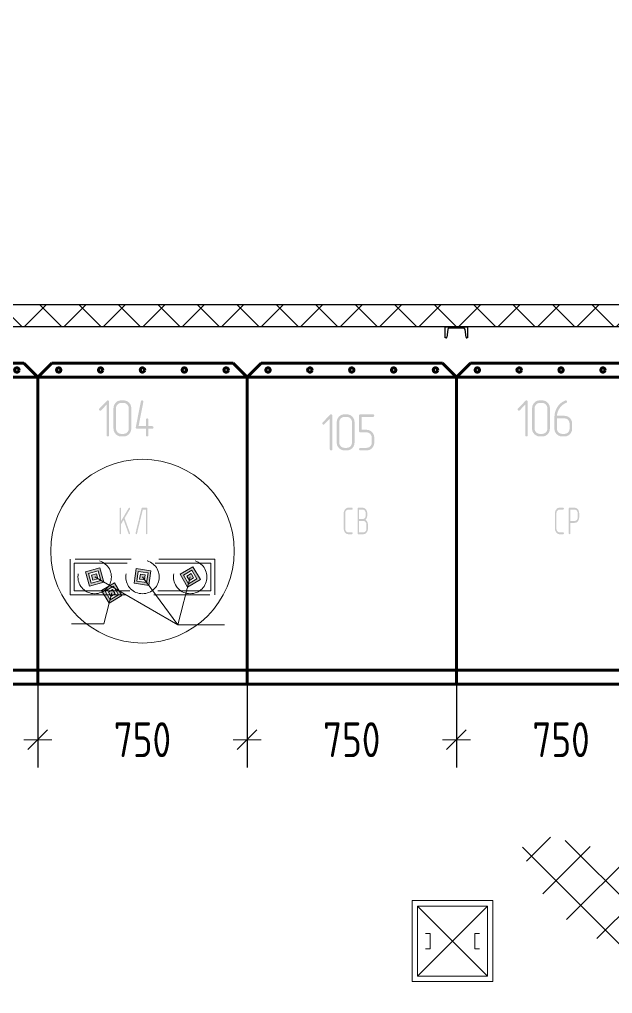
# Model space of a CAD drawing. Header units: millimetres. Extents: x 0 to 1680, y 0 to 594.
# Drawn here: x 216.1 to 258.6, y 479.8 to 549.6 of the extents above; entities that cross this region are included whole.
import ezdxf

# ---------------------------------------------------------------- set-up
doc = ezdxf.new("R2010")
doc.units = ezdxf.units.MM
for name, pattern in [('K5LT32792', [0]), ('K5LT32806', [0]), ('K5LT_BASIC', [0]), ('K5LT_DASHED', [6, 4, -2]), ('K5LT_THIN', [0])]:
    doc.linetypes.add(name, pattern=pattern)
doc.layers.add('Системный слой', color=7, linetype='Continuous')
doc.styles.add('KDIMTEXTSTYLE', font='GOST_AU.SHX', dxfattribs={"width": 0.96, "oblique": 15, "height": 5})
doc.styles.add('KTEXTSTYLE', font='GOST_AU.SHX', dxfattribs={"width": 0.96, "height": 5})
doc.dimstyles.new('KDIMSTYLE (0.02)', dxfattribs={"dimtxt": 5, "dimasz": 1, "dimexe": 2, "dimexo": 0, "dimgap": 1, "dimtad": 1, "dimlfac": 50, "dimtxsty": 'KDIMTEXTSTYLE', "dimsah": 1, "dimcen": 0, "dimdle": 1, "dimadec": 0, "dimazin": 0, "dimtfac": 0.667, "dimtmove": 0, "dimatfit": 3, "dimfxl": 0, "dimtvp": 1, "dimtolj": 1, "dimtzin": 0, "dimarcsym": 0})

# ---------------------------------------------------------------- blocks, each defined once
blk = doc.blocks.new('U156')
at = {"layer": 'Системный слой'}
h = blk.add_hatch(dxfattribs=at)
h.set_pattern_fill('', angle=45, style=0, pattern_type=0)
h.set_pattern_definition([(45, (0, 0), (-1.4142136, 1.4142136), []), (135, (0, 0), (-1.4142136, -1.4142136), [])])
h.paths.add_polyline_path([(325.418, 527.577), (325.418, 529.177), (169.418, 529.177), (169.418, 527.577)])
at = {"layer": 'Системный слой', "color": 150, "linetype": 'K5LT_BASIC', "lineweight": 25, "true_color": 0x0080ff}
for p, q in [((169.418, 529.177), (325.418, 529.177)), ((324.318, 527.577), (170.518, 527.577))]:
    blk.add_line(p, q, dxfattribs=at)
blk = doc.blocks.new('U292')
at = {"layer": 'Системный слой'}
h = blk.add_hatch(color=7, dxfattribs=at)
h.paths.add_polyline_path([(222.529, 519.812), (222.526, 519.785), (222.518, 519.761), (222.503, 519.742), (222.485, 519.73), (222.463, 519.722), (222.438, 519.72), (222.423, 519.722), (222.402, 519.73), (222.374, 519.742), (222.358, 519.76), (222.349, 519.783), (222.346, 519.812), (222.346, 521.993), (221.958, 521.596), (221.939, 521.58), (221.919, 521.571), (221.896, 521.568), (221.872, 521.571), (221.85, 521.58), (221.831, 521.596), (221.816, 521.615), (221.807, 521.637), (221.804, 521.662), (221.807, 521.676), (221.816, 521.697), (221.831, 521.725), (222.374, 522.28), (222.393, 522.294), (222.413, 522.303), (222.436, 522.306), (222.46, 522.303), (222.481, 522.295), (222.501, 522.281), (222.516, 522.263), (222.526, 522.241), (222.529, 522.215)])
h.paths.add_polyline_path([(224.116, 520.274), (224.101, 520.142), (224.056, 520.021), (223.982, 519.912), (223.956, 519.884), (223.854, 519.8), (223.739, 519.746), (223.613, 519.722), (223.569, 519.72), (223.388, 519.72), (223.262, 519.736), (223.144, 519.782), (223.034, 519.86), (223.011, 519.881), (222.926, 519.982), (222.871, 520.096), (222.845, 520.223), (222.843, 520.274), (222.843, 521.751), (222.858, 521.883), (222.903, 522.004), (222.979, 522.115), (223.001, 522.139), (223.101, 522.223), (223.214, 522.278), (223.34, 522.303), (223.388, 522.305), (223.569, 522.305), (223.699, 522.29), (223.818, 522.246), (223.925, 522.171), (223.954, 522.144), (224.037, 522.04), (224.09, 521.924), (224.114, 521.795), (224.116, 521.751)])
h.paths.add_polyline_path([(223.933, 520.275), (223.933, 521.751), (223.921, 521.847), (223.886, 521.934), (223.826, 522.011), (223.75, 522.072), (223.664, 522.108), (223.569, 522.12), (223.388, 522.12), (223.293, 522.108), (223.207, 522.072), (223.132, 522.012), (223.073, 521.935), (223.037, 521.848), (223.026, 521.751), (223.026, 520.275), (223.038, 520.179), (223.074, 520.093), (223.135, 520.015), (223.212, 519.954), (223.296, 519.918), (223.388, 519.906), (223.569, 519.906), (223.663, 519.917), (223.748, 519.952), (223.824, 520.011), (223.885, 520.087), (223.921, 520.175)])
h.paths.add_polyline_path([(225.348, 520.459), (225.621, 520.459), (225.643, 520.455), (225.663, 520.445), (225.683, 520.429), (225.699, 520.409), (225.709, 520.388), (225.712, 520.366), (225.709, 520.344), (225.701, 520.323), (225.688, 520.303), (225.67, 520.287), (225.648, 520.277), (225.621, 520.273), (225.348, 520.273), (225.348, 519.812), (225.345, 519.784), (225.337, 519.761), (225.322, 519.742), (225.304, 519.73), (225.282, 519.722), (225.257, 519.72), (225.242, 519.722), (225.221, 519.73), (225.193, 519.742), (225.178, 519.759), (225.168, 519.783), (225.165, 519.812), (225.165, 520.273), (224.53, 520.273), (224.505, 520.276), (224.483, 520.285), (224.465, 520.299), (224.451, 520.318), (224.442, 520.339), (224.439, 520.362), (224.441, 520.384), (224.804, 522.231), (224.81, 522.254), (224.82, 522.272), (224.835, 522.287), (224.891, 522.305), (224.915, 522.303), (224.936, 522.294), (224.956, 522.28), (224.971, 522.262), (224.981, 522.24), (224.984, 522.215), (224.982, 522.195), (224.641, 520.459), (225.165, 520.459), (225.165, 520.922), (225.168, 520.942), (225.178, 520.962), (225.193, 520.983), (225.212, 521), (225.233, 521.011), (225.257, 521.014), (225.278, 521.011), (225.299, 521.003), (225.319, 520.99), (225.335, 520.972), (225.345, 520.949), (225.348, 520.922)])
h = blk.add_hatch(color=7, dxfattribs=at)
h.paths.add_polyline_path([(223.387, 513.443), (223.387, 512.787), (223.386, 512.767), (223.381, 512.75), (223.373, 512.736), (223.362, 512.727), (223.349, 512.721), (223.335, 512.72), (223.326, 512.721), (223.314, 512.727), (223.297, 512.736), (223.289, 512.749), (223.283, 512.766), (223.282, 512.787), (223.282, 514.55), (223.283, 514.565), (223.289, 514.58), (223.297, 514.595), (223.309, 514.608), (223.321, 514.616), (223.335, 514.618), (223.347, 514.616), (223.359, 514.61), (223.371, 514.6), (223.38, 514.587), (223.386, 514.57), (223.387, 514.55), (223.387, 513.67), (223.932, 514.59), (223.944, 514.605), (223.958, 514.615), (223.974, 514.618), (223.986, 514.616), (223.999, 514.609), (224.011, 514.597), (224.021, 514.582), (224.027, 514.566), (224.029, 514.549), (224.028, 514.535), (224.024, 514.521), (224.017, 514.508), (223.639, 513.867), (224.023, 512.816), (224.026, 512.798), (224.026, 512.793), (224.027, 512.788), (224.028, 512.785), (224.026, 512.769), (224.02, 512.753), (224.011, 512.739), (223.999, 512.728), (223.986, 512.722), (223.973, 512.72), (223.948, 512.728), (223.927, 512.759), (223.566, 513.746)])
h.paths.add_polyline_path([(225.275, 512.788), (225.273, 512.768), (225.268, 512.751), (225.26, 512.737), (225.249, 512.728), (225.236, 512.722), (225.222, 512.72), (225.213, 512.722), (225.201, 512.728), (225.185, 512.737), (225.176, 512.75), (225.171, 512.767), (225.169, 512.788), (225.169, 514.482), (224.943, 514.482), (224.528, 512.769), (224.516, 512.742), (224.5, 512.726), (224.478, 512.72), (224.463, 512.722), (224.45, 512.728), (224.439, 512.739), (224.43, 512.752), (224.424, 512.768), (224.422, 512.787), (224.425, 512.81), (224.852, 514.57), (224.863, 514.596), (224.88, 514.612), (224.903, 514.617), (225.221, 514.617), (225.251, 514.61), (225.269, 514.587), (225.275, 514.55)])
blk = doc.blocks.new('U293')
at = {"layer": 'Системный слой'}
h = blk.add_hatch(color=7, dxfattribs=at)
h.paths.add_polyline_path([(238.529, 518.812), (238.526, 518.785), (238.518, 518.761), (238.503, 518.742), (238.485, 518.73), (238.463, 518.722), (238.438, 518.72), (238.423, 518.722), (238.402, 518.73), (238.374, 518.742), (238.358, 518.76), (238.349, 518.783), (238.346, 518.812), (238.346, 520.993), (237.958, 520.596), (237.939, 520.58), (237.919, 520.571), (237.896, 520.568), (237.872, 520.571), (237.85, 520.58), (237.831, 520.596), (237.816, 520.615), (237.807, 520.637), (237.804, 520.662), (237.807, 520.676), (237.816, 520.697), (237.831, 520.725), (238.374, 521.28), (238.393, 521.294), (238.413, 521.303), (238.436, 521.306), (238.46, 521.303), (238.481, 521.295), (238.501, 521.281), (238.516, 521.263), (238.526, 521.241), (238.529, 521.215)])
h.paths.add_polyline_path([(240.116, 519.274), (240.101, 519.142), (240.056, 519.021), (239.982, 518.912), (239.956, 518.884), (239.854, 518.8), (239.739, 518.746), (239.613, 518.722), (239.569, 518.72), (239.388, 518.72), (239.262, 518.736), (239.144, 518.782), (239.034, 518.86), (239.011, 518.881), (238.926, 518.982), (238.871, 519.096), (238.845, 519.223), (238.843, 519.274), (238.843, 520.751), (238.858, 520.883), (238.903, 521.004), (238.979, 521.115), (239.001, 521.139), (239.101, 521.223), (239.214, 521.278), (239.34, 521.303), (239.388, 521.305), (239.569, 521.305), (239.699, 521.29), (239.818, 521.246), (239.925, 521.171), (239.954, 521.144), (240.037, 521.04), (240.09, 520.924), (240.114, 520.795), (240.116, 520.751)])
h.paths.add_polyline_path([(239.933, 519.275), (239.933, 520.751), (239.921, 520.847), (239.886, 520.934), (239.826, 521.011), (239.75, 521.072), (239.664, 521.108), (239.569, 521.12), (239.388, 521.12), (239.293, 521.108), (239.207, 521.072), (239.132, 521.012), (239.073, 520.935), (239.037, 520.848), (239.026, 520.751), (239.026, 519.275), (239.038, 519.179), (239.074, 519.093), (239.135, 519.015), (239.212, 518.954), (239.296, 518.918), (239.388, 518.906), (239.569, 518.906), (239.663, 518.917), (239.748, 518.952), (239.824, 519.011), (239.885, 519.087), (239.921, 519.175)])
h.paths.add_polyline_path([(241.531, 519.275), (241.516, 519.142), (241.471, 519.021), (241.397, 518.912), (241.371, 518.884), (241.268, 518.8), (241.154, 518.746), (241.029, 518.722), (240.987, 518.72), (240.531, 518.72), (240.505, 518.723), (240.483, 518.732), (240.464, 518.746), (240.451, 518.767), (240.443, 518.789), (240.44, 518.813), (240.443, 518.828), (240.451, 518.847), (240.463, 518.869), (240.481, 518.89), (240.504, 518.902), (240.531, 518.906), (240.987, 518.906), (241.082, 518.917), (241.168, 518.953), (241.243, 519.013), (241.301, 519.089), (241.336, 519.177), (241.348, 519.275), (241.348, 519.644), (241.336, 519.741), (241.301, 519.828), (241.243, 519.904), (241.168, 519.964), (241.082, 520), (240.987, 520.012), (240.531, 520.012), (240.481, 520.022), (240.451, 520.053), (240.44, 520.104), (240.44, 521.213), (240.451, 521.264), (240.481, 521.295), (240.531, 521.305), (241.44, 521.305), (241.461, 521.302), (241.482, 521.292), (241.502, 521.276), (241.518, 521.256), (241.527, 521.235), (241.531, 521.213), (241.528, 521.191), (241.52, 521.17), (241.507, 521.15), (241.489, 521.133), (241.467, 521.123), (241.44, 521.12), (240.623, 521.12), (240.623, 520.197), (240.988, 520.197), (241.117, 520.182), (241.235, 520.137), (241.341, 520.063), (241.371, 520.034), (241.453, 519.929), (241.506, 519.812), (241.529, 519.683), (241.531, 519.644)])
h = blk.add_hatch(color=7, dxfattribs=at)
h.paths.add_polyline_path([(239.927, 512.72), (239.662, 512.72), (239.582, 512.734), (239.508, 512.773), (239.439, 512.839), (239.385, 512.924), (239.352, 513.02), (239.341, 513.127), (239.341, 514.211), (239.351, 514.315), (239.382, 514.41), (239.434, 514.495), (239.5, 514.563), (239.576, 514.604), (239.662, 514.617), (239.927, 514.617), (239.94, 514.615), (239.952, 514.608), (239.963, 514.596), (239.973, 514.581), (239.979, 514.566), (239.98, 514.55), (239.979, 514.534), (239.974, 514.519), (239.967, 514.504), (239.956, 514.492), (239.943, 514.485), (239.927, 514.482), (239.661, 514.482), (239.605, 514.474), (239.555, 514.448), (239.51, 514.405), (239.475, 514.348), (239.454, 514.284), (239.447, 514.211), (239.447, 513.126), (239.454, 513.056), (239.475, 512.992), (239.51, 512.935), (239.555, 512.891), (239.605, 512.864), (239.661, 512.855), (239.927, 512.855), (239.94, 512.853), (239.952, 512.846), (239.963, 512.834), (239.973, 512.819), (239.979, 512.804), (239.98, 512.788), (239.979, 512.772), (239.974, 512.757), (239.967, 512.742), (239.956, 512.73), (239.943, 512.723)])
h.paths.add_polyline_path([(240.439, 513.802), (240.707, 513.802), (240.762, 513.811), (240.813, 513.838), (240.858, 513.883), (240.893, 513.94), (240.914, 514.004), (240.921, 514.075), (240.921, 514.211), (240.914, 514.282), (240.893, 514.346), (240.859, 514.403), (240.815, 514.447), (240.764, 514.474), (240.707, 514.482), (240.439, 514.482)])
h.paths.add_polyline_path([(240.439, 512.855), (240.759, 512.855), (240.814, 512.864), (240.864, 512.89), (240.91, 512.933), (240.945, 512.988), (240.967, 513.053), (240.974, 513.126), (240.974, 513.398), (240.966, 513.466), (240.945, 513.528), (240.909, 513.586), (240.863, 513.631), (240.813, 513.658), (240.759, 513.668), (240.439, 513.668)])
h.paths.add_polyline_path([(240.387, 512.72), (240.357, 512.728), (240.339, 512.75), (240.333, 512.788), (240.333, 514.55), (240.339, 514.587), (240.357, 514.61), (240.387, 514.617), (240.708, 514.617), (240.791, 514.604), (240.867, 514.564), (240.935, 514.498), (240.963, 514.458), (240.987, 514.415), (241.005, 514.368), (241.021, 514.296), (241.027, 514.253), (241.027, 514.211), (241.027, 514.075), (241.023, 514.012), (241.014, 513.953), (240.998, 513.9), (240.975, 513.851), (240.945, 513.803), (240.907, 513.758), (240.955, 513.72), (240.996, 513.669), (241.031, 513.608), (241.058, 513.539), (241.074, 513.469), (241.079, 513.398), (241.079, 513.127), (241.068, 513.023), (241.035, 512.928), (240.98, 512.842), (240.911, 512.775), (240.838, 512.734), (240.759, 512.72)])
blk = doc.blocks.new('U294')
at = {"layer": 'Системный слой'}
h = blk.add_hatch(color=7, dxfattribs=at)
h.paths.add_polyline_path([(252.529, 519.812), (252.526, 519.785), (252.518, 519.761), (252.503, 519.742), (252.485, 519.73), (252.463, 519.722), (252.438, 519.72), (252.423, 519.722), (252.402, 519.73), (252.374, 519.742), (252.358, 519.76), (252.349, 519.783), (252.346, 519.812), (252.346, 521.993), (251.958, 521.596), (251.939, 521.58), (251.919, 521.571), (251.896, 521.568), (251.872, 521.571), (251.85, 521.58), (251.831, 521.596), (251.816, 521.615), (251.807, 521.637), (251.804, 521.662), (251.807, 521.676), (251.816, 521.697), (251.831, 521.725), (252.374, 522.28), (252.393, 522.294), (252.413, 522.303), (252.436, 522.306), (252.46, 522.303), (252.481, 522.295), (252.501, 522.281), (252.516, 522.263), (252.526, 522.241), (252.529, 522.215)])
h.paths.add_polyline_path([(254.116, 520.274), (254.101, 520.142), (254.056, 520.021), (253.982, 519.912), (253.956, 519.884), (253.854, 519.8), (253.739, 519.746), (253.613, 519.722), (253.569, 519.72), (253.388, 519.72), (253.262, 519.736), (253.144, 519.782), (253.034, 519.86), (253.011, 519.881), (252.926, 519.982), (252.871, 520.096), (252.845, 520.223), (252.843, 520.274), (252.843, 521.751), (252.858, 521.883), (252.903, 522.004), (252.979, 522.115), (253.001, 522.139), (253.101, 522.223), (253.214, 522.278), (253.34, 522.303), (253.388, 522.305), (253.569, 522.305), (253.699, 522.29), (253.818, 522.246), (253.925, 522.171), (253.954, 522.144), (254.037, 522.04), (254.09, 521.924), (254.114, 521.795), (254.116, 521.751)])
h.paths.add_polyline_path([(253.933, 520.275), (253.933, 521.751), (253.921, 521.847), (253.886, 521.934), (253.826, 522.011), (253.75, 522.072), (253.664, 522.108), (253.569, 522.12), (253.388, 522.12), (253.293, 522.108), (253.207, 522.072), (253.132, 522.012), (253.073, 521.935), (253.037, 521.848), (253.026, 521.751), (253.026, 520.275), (253.038, 520.179), (253.074, 520.093), (253.135, 520.015), (253.212, 519.954), (253.296, 519.918), (253.388, 519.906), (253.569, 519.906), (253.663, 519.917), (253.748, 519.952), (253.824, 520.011), (253.885, 520.087), (253.921, 520.175)])
h.paths.add_polyline_path([(254.623, 521.014), (254.623, 520.275), (254.635, 520.18), (254.672, 520.093), (254.733, 520.016), (254.809, 519.954), (254.893, 519.918), (254.985, 519.906), (255.166, 519.906), (255.262, 519.917), (255.348, 519.953), (255.423, 520.013), (255.481, 520.089), (255.516, 520.177), (255.528, 520.275), (255.528, 520.645), (255.516, 520.742), (255.482, 520.829), (255.424, 520.906), (255.349, 520.966), (255.263, 521.002), (255.166, 521.014)])
h.paths.add_polyline_path([(254.44, 521.096), (254.456, 521.307), (254.501, 521.507), (254.578, 521.697), (254.635, 521.802), (254.751, 521.963), (254.888, 522.1), (255.046, 522.213), (255.224, 522.3), (255.225, 522.301), (255.263, 522.308), (255.286, 522.305), (255.306, 522.295), (255.324, 522.278), (255.337, 522.258), (255.345, 522.236), (255.348, 522.212), (255.347, 522.196), (255.343, 522.18), (255.336, 522.167), (255.326, 522.154), (255.31, 522.141), (255.29, 522.127), (255.255, 522.114), (255.215, 522.096), (255.139, 522.055), (255.092, 522.026), (255.047, 521.993), (255.004, 521.957), (254.93, 521.889), (254.858, 521.805), (254.787, 521.705), (254.745, 521.628), (254.707, 521.545), (254.672, 521.457), (254.645, 521.367), (254.629, 521.281), (254.623, 521.199), (255.165, 521.199), (255.297, 521.185), (255.416, 521.141), (255.522, 521.068), (255.552, 521.039), (255.634, 520.934), (255.686, 520.817), (255.709, 520.686), (255.71, 520.645), (255.71, 520.275), (255.696, 520.141), (255.652, 520.02), (255.579, 519.911), (255.552, 519.882), (255.45, 519.799), (255.335, 519.746), (255.208, 519.722), (255.166, 519.72), (254.985, 519.72), (254.859, 519.736), (254.741, 519.782), (254.631, 519.86), (254.608, 519.881), (254.524, 519.982), (254.468, 520.097), (254.443, 520.223), (254.44, 520.274)])
h = blk.add_hatch(color=7, dxfattribs=at)
h.paths.add_polyline_path([(255.066, 512.72), (254.801, 512.72), (254.721, 512.734), (254.646, 512.773), (254.578, 512.839), (254.524, 512.924), (254.491, 513.02), (254.48, 513.127), (254.48, 514.211), (254.49, 514.315), (254.521, 514.41), (254.573, 514.495), (254.639, 514.563), (254.715, 514.604), (254.801, 514.617), (255.066, 514.617), (255.079, 514.615), (255.091, 514.608), (255.102, 514.596), (255.112, 514.581), (255.118, 514.566), (255.119, 514.55), (255.118, 514.534), (255.113, 514.519), (255.106, 514.504), (255.095, 514.492), (255.082, 514.485), (255.066, 514.482), (254.8, 514.482), (254.744, 514.474), (254.694, 514.448), (254.649, 514.405), (254.614, 514.348), (254.593, 514.284), (254.586, 514.211), (254.586, 513.126), (254.593, 513.056), (254.614, 512.992), (254.649, 512.935), (254.694, 512.891), (254.744, 512.864), (254.8, 512.855), (255.066, 512.855), (255.079, 512.853), (255.091, 512.846), (255.102, 512.834), (255.112, 512.819), (255.118, 512.804), (255.119, 512.788), (255.118, 512.772), (255.113, 512.757), (255.106, 512.742), (255.095, 512.73), (255.082, 512.723)])
h.paths.add_polyline_path([(255.578, 513.67), (255.898, 513.67), (255.953, 513.679), (256.003, 513.705), (256.049, 513.747), (256.084, 513.803), (256.105, 513.867), (256.113, 513.94), (256.113, 514.211), (256.106, 514.282), (256.085, 514.346), (256.05, 514.402), (256.005, 514.447), (255.954, 514.474), (255.898, 514.482), (255.578, 514.482)])
h.paths.add_polyline_path([(255.578, 513.535), (255.578, 512.788), (255.576, 512.767), (255.572, 512.75), (255.563, 512.736), (255.552, 512.727), (255.54, 512.721), (255.525, 512.72), (255.517, 512.721), (255.504, 512.727), (255.488, 512.736), (255.479, 512.749), (255.474, 512.766), (255.472, 512.787), (255.472, 514.55), (255.478, 514.587), (255.496, 514.61), (255.525, 514.617), (255.898, 514.617), (255.981, 514.604), (256.056, 514.565), (256.124, 514.499), (256.176, 514.414), (256.208, 514.318), (256.218, 514.211), (256.218, 513.94), (256.208, 513.834), (256.177, 513.739), (256.125, 513.654), (256.058, 513.588), (255.982, 513.549), (255.898, 513.535)])
blk = doc.blocks.new('U311')
at = {"layer": 'Системный слой', "color": 5, "linetype": 'K5LT32792', "lineweight": 60, "true_color": 0x0000ff}
for p, q in [((202.418, 523.977), (217.418, 523.977)), ((202.418, 501.977), (202.418, 523.977)), ((217.418, 523.977), (217.418, 501.977)), ((217.418, 501.977), (202.418, 501.977))]:
    blk.add_line(p, q, dxfattribs=at)
blk = doc.blocks.new('U312')
at = {"layer": 'Системный слой', "color": 5, "linetype": 'K5LT32792', "lineweight": 60, "true_color": 0x0000ff}
for p, q in [((202.418, 523.977), (203.418, 524.977)), ((203.418, 524.977), (216.418, 524.977)), ((216.418, 524.977), (217.418, 523.977)), ((217.418, 523.977), (202.418, 523.977))]:
    blk.add_line(p, q, dxfattribs=at)
for centre in [(203.918, 524.477), (206.918, 524.477), (209.918, 524.477), (212.918, 524.477), (215.918, 524.477)]:
    blk.add_circle(centre, 0.16, dxfattribs=at)
blk = doc.blocks.new('U310')
at = {"layer": 'Системный слой', "color": 5, "linetype": 'K5LT32792', "lineweight": 60, "true_color": 0x0000ff}
blk.add_line((202.418, 502.977), (217.418, 502.977), dxfattribs=at)
at = {"layer": 'Системный слой'}
for name in ['U312', 'U311']:
    blk.add_blockref(name, (0, 0), dxfattribs=at)
blk = doc.blocks.new('U314')
at = {"layer": 'Системный слой', "color": 5, "linetype": 'K5LT32792', "lineweight": 60, "true_color": 0x0000ff}
for p, q in [((217.418, 523.977), (232.418, 523.977)), ((217.418, 501.977), (217.418, 523.977)), ((232.418, 523.977), (232.418, 501.977)), ((232.418, 501.977), (217.418, 501.977))]:
    blk.add_line(p, q, dxfattribs=at)
blk = doc.blocks.new('U315')
at = {"layer": 'Системный слой', "color": 5, "linetype": 'K5LT32792', "lineweight": 60, "true_color": 0x0000ff}
for p, q in [((217.418, 523.977), (218.418, 524.977)), ((218.418, 524.977), (231.418, 524.977)), ((231.418, 524.977), (232.418, 523.977)), ((232.418, 523.977), (217.418, 523.977))]:
    blk.add_line(p, q, dxfattribs=at)
for centre in [(218.918, 524.477), (221.918, 524.477), (224.918, 524.477), (227.918, 524.477), (230.918, 524.477)]:
    blk.add_circle(centre, 0.16, dxfattribs=at)
blk = doc.blocks.new('U313')
at = {"layer": 'Системный слой', "color": 5, "linetype": 'K5LT32792', "lineweight": 60, "true_color": 0x0000ff}
blk.add_line((217.418, 502.977), (232.418, 502.977), dxfattribs=at)
at = {"layer": 'Системный слой'}
for name in ['U315', 'U314']:
    blk.add_blockref(name, (0, 0), dxfattribs=at)
blk = doc.blocks.new('U317')
at = {"layer": 'Системный слой', "color": 5, "linetype": 'K5LT32792', "lineweight": 60, "true_color": 0x0000ff}
for p, q in [((232.418, 523.977), (247.418, 523.977)), ((232.418, 501.977), (232.418, 523.977)), ((247.418, 523.977), (247.418, 501.977)), ((247.418, 501.977), (232.418, 501.977))]:
    blk.add_line(p, q, dxfattribs=at)
blk = doc.blocks.new('U318')
at = {"layer": 'Системный слой', "color": 5, "linetype": 'K5LT32792', "lineweight": 60, "true_color": 0x0000ff}
for p, q in [((232.418, 523.977), (233.418, 524.977)), ((233.418, 524.977), (246.418, 524.977)), ((246.418, 524.977), (247.418, 523.977)), ((247.418, 523.977), (232.418, 523.977))]:
    blk.add_line(p, q, dxfattribs=at)
for centre in [(233.918, 524.477), (236.918, 524.477), (239.918, 524.477), (242.918, 524.477), (245.918, 524.477)]:
    blk.add_circle(centre, 0.16, dxfattribs=at)
blk = doc.blocks.new('U316')
at = {"layer": 'Системный слой', "color": 5, "linetype": 'K5LT32792', "lineweight": 60, "true_color": 0x0000ff}
blk.add_line((232.418, 502.977), (247.418, 502.977), dxfattribs=at)
at = {"layer": 'Системный слой'}
for name in ['U318', 'U317']:
    blk.add_blockref(name, (0, 0), dxfattribs=at)
blk = doc.blocks.new('U320')
at = {"layer": 'Системный слой', "color": 5, "linetype": 'K5LT32792', "lineweight": 60, "true_color": 0x0000ff}
for p, q in [((247.418, 523.977), (262.418, 523.977)), ((247.418, 501.977), (247.418, 523.977)), ((262.418, 523.977), (262.418, 501.977)), ((262.418, 501.977), (247.418, 501.977))]:
    blk.add_line(p, q, dxfattribs=at)
blk = doc.blocks.new('U321')
at = {"layer": 'Системный слой', "color": 5, "linetype": 'K5LT32792', "lineweight": 60, "true_color": 0x0000ff}
for p, q in [((247.418, 523.977), (248.418, 524.977)), ((248.418, 524.977), (261.418, 524.977)), ((261.418, 524.977), (262.418, 523.977)), ((262.418, 523.977), (247.418, 523.977))]:
    blk.add_line(p, q, dxfattribs=at)
for centre in [(248.918, 524.477), (251.918, 524.477), (254.918, 524.477), (257.918, 524.477), (260.918, 524.477)]:
    blk.add_circle(centre, 0.16, dxfattribs=at)
blk = doc.blocks.new('U319')
at = {"layer": 'Системный слой', "color": 5, "linetype": 'K5LT32792', "lineweight": 60, "true_color": 0x0000ff}
blk.add_line((247.418, 502.977), (262.418, 502.977), dxfattribs=at)
at = {"layer": 'Системный слой'}
for name in ['U321', 'U320']:
    blk.add_blockref(name, (0, 0), dxfattribs=at)
blk = doc.blocks.new('KDIMARROW_03')
at = {"layer": 'Системный слой', "color": 0, "linetype": 'K5LT_THIN', "lineweight": 13}
for p, q in [((-0.707, -0.707), (0.707, 0.707)), ((0, 0), (-1, 0)), ((0, 0), (1, 0))]:
    blk.add_line(p, q, dxfattribs=at)
blk = doc.blocks.new('U349')
at = {"layer": 'Системный слой', "color": 7, "linetype": 'K5LT_DASHED', "lineweight": 13}
for centre in [(221.494, 509.657), (224.918, 509.657), (228.342, 509.657)]:
    blk.add_circle(centre, 1.2, dxfattribs=at)
blk = doc.blocks.new('U351')
at = {"layer": 'Системный слой', "color": 7, "linetype": 'K5LT_DASHED', "lineweight": 13}
for p, q in [((229.818, 510.657), (220.018, 510.657)), ((220.018, 510.657), (220.018, 508.657)), ((229.818, 508.657), (229.818, 510.657)), ((220.018, 508.657), (229.818, 508.657))]:
    blk.add_line(p, q, dxfattribs=at)
blk = doc.blocks.new('U352')
at = {"layer": 'Системный слой', "color": 7, "linetype": 'K5LT_DASHED', "lineweight": 13}
for p, q in [((230.098, 510.937), (219.738, 510.937)), ((219.738, 510.937), (219.738, 508.377)), ((230.098, 508.377), (230.098, 510.937)), ((219.738, 508.377), (230.098, 508.377))]:
    blk.add_line(p, q, dxfattribs=at)
blk = doc.blocks.new('U350')
at = {"layer": 'Системный слой'}
for name in ['U352', 'U351']:
    blk.add_blockref(name, (0, 0), dxfattribs=at)
blk = doc.blocks.new('U353')
at = {"layer": 'Системный слой'}
h = blk.add_hatch(color=7, dxfattribs=at)
h.paths.add_polyline_path([(222.144, 509.283), (221.868, 510.308), (220.844, 510.031), (221.12, 509.007)])
h.paths.add_polyline_path([(221.927, 509.408), (221.743, 510.091), (221.061, 509.907), (221.245, 509.224)])
h.paths.add_polyline_path([(221.711, 509.533), (221.619, 509.874), (221.277, 509.782), (221.369, 509.441)])
h = blk.add_hatch(color=7, dxfattribs=at)
h.paths.add_polyline_path([(225.364, 509.054), (225.521, 510.103), (224.472, 510.26), (224.315, 509.212)])
h.paths.add_polyline_path([(225.215, 509.255), (225.32, 509.955), (224.621, 510.059), (224.516, 509.36)])
h.paths.add_polyline_path([(225.067, 509.456), (225.119, 509.806), (224.769, 509.858), (224.717, 509.509)])
h = blk.add_hatch(color=7, dxfattribs=at)
h.paths.add_polyline_path([(229.068, 509.468), (228.531, 510.383), (227.616, 509.847), (228.153, 508.932)])
h.paths.add_polyline_path([(228.826, 509.531), (228.468, 510.141), (227.858, 509.783), (228.216, 509.174)])
h.paths.add_polyline_path([(228.584, 509.594), (228.405, 509.899), (228.1, 509.72), (228.279, 509.415)])
at = {"layer": 'Системный слой', "color": 7, "linetype": 'K5LT_THIN', "lineweight": 13}
for p, q in [((221.868, 510.308), (220.844, 510.031)), ((220.844, 510.031), (221.12, 509.007)), ((221.743, 510.091), (221.061, 509.907)), ((221.927, 509.408), (221.743, 510.091)), ((222.144, 509.283), (221.868, 510.308)), ((224.472, 510.26), (224.315, 509.212)), ((225.521, 510.103), (224.472, 510.26)), ((224.621, 510.059), (224.516, 509.36)), ((225.32, 509.955), (224.621, 510.059)), ((225.215, 509.255), (225.32, 509.955)), ((225.364, 509.054), (225.521, 510.103)), ((228.531, 510.383), (227.616, 509.847)), ((228.468, 510.141), (227.858, 509.783)), ((228.826, 509.531), (228.468, 510.141)), ((229.068, 509.468), (228.531, 510.383)), ((221.061, 509.907), (221.245, 509.224)), ((221.12, 509.007), (222.144, 509.283)), ((221.245, 509.224), (221.927, 509.408)), ((221.619, 509.874), (221.277, 509.782)), ((221.277, 509.782), (221.369, 509.441)), ((221.369, 509.441), (221.711, 509.533)), ((227.449, 506.233), (221.494, 509.657)), ((221.711, 509.533), (221.619, 509.874)), ((221.711, 509.533), (221.927, 509.408)), ((221.927, 509.408), (222.144, 509.283)), ((224.315, 509.212), (225.364, 509.054)), ((224.516, 509.36), (225.215, 509.255)), ((224.769, 509.858), (224.717, 509.509)), ((224.717, 509.509), (225.067, 509.456)), ((225.119, 509.806), (224.769, 509.858)), ((227.449, 506.233), (224.918, 509.657)), ((225.067, 509.456), (225.119, 509.806)), ((225.067, 509.456), (225.215, 509.255)), ((225.215, 509.255), (225.364, 509.054)), ((227.449, 506.233), (228.342, 509.657)), ((227.616, 509.847), (228.153, 508.932)), ((227.858, 509.783), (228.216, 509.174)), ((228.405, 509.899), (228.1, 509.72)), ((228.1, 509.72), (228.279, 509.415)), ((228.153, 508.932), (229.068, 509.468)), ((228.216, 509.174), (228.826, 509.531)), ((228.279, 509.415), (228.216, 509.174)), ((228.279, 509.415), (228.584, 509.594)), ((228.584, 509.594), (228.405, 509.899)), ((228.216, 509.174), (228.153, 508.932)), ((227.449, 506.233), (230.791, 506.233))]:
    blk.add_line(p, q, dxfattribs=at)
blk = doc.blocks.new('U354')
at = {"layer": 'Системный слой'}
h = blk.add_hatch(color=7, dxfattribs=at)
h.paths.add_polyline_path([(223.445, 508.325), (222.905, 509.238), (221.992, 508.697), (222.533, 507.785)])
h.paths.add_polyline_path([(223.203, 508.387), (222.843, 508.995), (222.235, 508.635), (222.595, 508.027)])
h.paths.add_polyline_path([(222.961, 508.449), (222.781, 508.753), (222.477, 508.573), (222.657, 508.269)])
at = {"layer": 'Системный слой', "color": 7, "linetype": 'K5LT_THIN', "lineweight": 13}
for p, q in [((222.905, 509.238), (221.992, 508.697)), ((223.445, 508.325), (222.905, 509.238)), ((221.992, 508.697), (222.533, 507.785)), ((222.843, 508.995), (222.235, 508.635)), ((222.235, 508.635), (222.595, 508.027)), ((222.781, 508.753), (222.477, 508.573)), ((222.477, 508.573), (222.657, 508.269)), ((222.961, 508.449), (222.781, 508.753)), ((223.203, 508.387), (222.843, 508.995)), ((222.151, 506.299), (222.719, 508.511)), ((222.533, 507.785), (223.445, 508.325)), ((222.595, 508.027), (222.533, 507.785)), ((222.595, 508.027), (223.203, 508.387)), ((222.657, 508.269), (222.595, 508.027)), ((222.657, 508.269), (222.961, 508.449)), ((222.151, 506.299), (219.842, 506.299))]:
    blk.add_line(p, q, dxfattribs=at)
blk = doc.blocks.new('U348')
at = {"layer": 'Системный слой'}
for name in ['U350', 'U349', 'U353', 'U354']:
    blk.add_blockref(name, (0, 0), dxfattribs=at)
blk = doc.blocks.new('U1359')
at = {"layer": 'Системный слой', "color": 7, "linetype": 'K5LT_THIN', "lineweight": 13}
for p, q in [((250.038, 486.477), (244.238, 486.477)), ((244.238, 486.477), (244.238, 480.677)), ((250.038, 480.677), (250.038, 486.477)), ((244.238, 480.677), (250.038, 480.677))]:
    blk.add_line(p, q, dxfattribs=at)
blk = doc.blocks.new('U1361')
at = {"layer": 'Системный слой', "color": 7, "linetype": 'K5LT32806', "lineweight": 18}
for p, q in [((249.638, 486.077), (244.638, 486.077)), ((244.638, 486.077), (244.638, 481.077)), ((249.638, 481.077), (249.638, 486.077)), ((244.638, 481.077), (249.638, 481.077))]:
    blk.add_line(p, q, dxfattribs=at)
blk = doc.blocks.new('U1360')
at = {"layer": 'Системный слой', "color": 7, "linetype": 'K5LT32806', "lineweight": 18}
for p, q in [((249.638, 486.077), (244.638, 481.077)), ((249.638, 481.077), (244.638, 486.077)), ((245.532, 484.126), (245.193, 484.126)), ((245.532, 483.028), (245.532, 484.126)), ((248.744, 484.126), (249.083, 484.126)), ((248.744, 483.028), (248.744, 484.126)), ((245.532, 483.028), (245.193, 483.028)), ((248.744, 483.028), (249.083, 483.028))]:
    blk.add_line(p, q, dxfattribs=at)
at = {"layer": 'Системный слой'}
blk.add_blockref('U1361', (0, 0), dxfattribs=at)
blk = doc.blocks.new('U1358')
at = {"layer": 'Системный слой'}
for name in ['U1359', 'U1360']:
    blk.add_blockref(name, (0, 0), dxfattribs=at)
blk = doc.blocks.new('U1479')
at = {"layer": 'Системный слой', "color": 150, "linetype": 'K5LT_BASIC', "lineweight": 25, "true_color": 0x0080ff}
for p, q in [((246.618, 526.777), (246.618, 527.577)), ((246.618, 527.577), (248.218, 527.577)), ((246.794, 527.372), (246.73, 526.822)), ((247.913, 527.487), (246.923, 527.487)), ((248.106, 526.822), (248.042, 527.372)), ((248.218, 527.577), (248.218, 526.777)), ((246.68, 526.777), (246.618, 526.777)), ((248.218, 526.777), (248.155, 526.777))]:
    blk.add_line(p, q, dxfattribs=at)
for centre, radius, start, end in [((246.923, 527.357), 0.13, 90, 173.42243), ((247.913, 527.357), 0.13, 6.57757, 90), ((246.68, 526.827), 0.05, 270, 353.42243), ((248.155, 526.827), 0.05, 186.57757, 270)]:
    blk.add_arc(centre, radius, start, end, dxfattribs=at)
blk = doc.blocks.new('U288')
at = {"layer": 'Системный слой'}
for name in ['U310', 'U313', 'U316', 'U319', 'U292', 'U294', 'U293']:
    blk.add_blockref(name, (0, 0), dxfattribs=at)
at = {"layer": 'Системный слой', "color": 7}
for base, p1, p2, location in [((217.41796, 498.00532), (202.41796, 501.97733), (217.41796, 501.97733), (209.91796, 498.00532)), ((232.41796, 498.00532), (217.41796, 501.97733), (232.41796, 501.97733), (224.91796, 498.00532)), ((247.41796, 498.00532), (232.41796, 501.97733), (247.41796, 501.97733), (239.91796, 498.00532)), ((262.41796, 498.00532), (247.41796, 501.97733), (262.41796, 501.97733), (254.91796, 498.00532))]:
    blk.add_linear_dim(base=base, p1=p1, p2=p2, location=location, dimstyle='KDIMSTYLE (0.02)', override={"dimexo": 0, "dimpost": '\\H2.5;\\W0.965;\\Q0;<>', "dimblk1": 'KDIMARROW_03', "dimblk2": 'KDIMARROW_03', "dimse1": 0, "dimse2": 0, "dimclrt": 7, "dimtolj": 1}, dxfattribs=at).render()
blk = doc.blocks.new('U287')
at = {"layer": 'Системный слой'}
for name in ['U288', 'U348']:
    blk.add_blockref(name, (0, 0), dxfattribs=at)

msp = doc.modelspace()

# ---------------------------------------------------------------- hatches: boundary and pattern name
at = {"layer": 'Системный слой'}
h = msp.add_hatch(dxfattribs=at)
h.set_pattern_fill('', angle=45, style=0, pattern_type=0)
h.set_pattern_definition([(45, (0, 0), (-1.767767, 1.767767), []), (135, (0, 0), (-1.767767, -1.767767), [])])
h.paths.add_polyline_path([(257.21463, 490.30606), (251.96939, 491.55131), (252.03083, 491.00677), (252.12394, 490.46674), (252.24842, 489.93307), (252.40382, 489.40757), (252.58963, 488.89204), (252.8052, 488.38823), (253.04981, 487.89786), (253.32261, 487.4226), (253.62269, 486.96407), (253.94902, 486.52383), (254.30048, 486.10338), (254.67587, 485.70417), (255.07393, 485.32754), (255.49329, 484.97478), (255.93251, 484.64709), (256.39011, 484.3456), (256.86453, 484.07132), (257.35414, 483.8252), (257.85728, 483.60807), (258.37224, 483.42067), (258.89725, 483.26364), (259.43054, 483.13752), (259.97027, 483.04274), (260.51462, 482.97961), (261.06172, 482.94836), (261.60971, 482.94909), (262.10295, 482.97716), (266.10295, 482.97716), (266.3553, 482.99314), (266.60362, 483.04084), (266.84393, 483.11948), (267.0724, 483.22782), (267.28538, 483.36412), (267.47945, 483.52621), (267.65152, 483.71148), (267.79884, 483.91699), (267.91905, 484.13944), (268.01024, 484.37528), (268.07094, 484.62075), (268.10018, 484.8719), (268.10295, 484.97716), (268.10295, 488.97716), (267.90365, 489.05871), (267.71861, 489.16886), (267.5519, 489.30518), (267.40721, 489.46467), (267.28771, 489.64382), (267.19604, 489.83868), (267.13422, 490.04496), (267.1036, 490.25811), (267.10486, 490.47345), (267.13798, 490.68624), (267.20221, 490.89177), (267.29616, 491.08554), (267.41775, 491.26328), (267.48081, 491.33699), (265.26561, 492.7884), (264.74182, 492.42211), (264.20035, 492.08249), (263.64256, 491.77039), (263.06985, 491.4866), (262.48366, 491.23182), (261.88546, 491.00669), (261.27673, 490.81178), (260.65902, 490.64758), (260.03386, 490.51449), (259.40283, 490.41285), (258.7675, 490.34292), (258.12947, 490.30487), (257.49033, 490.2988)])

# ---------------------------------------------------------------- linework, layer by layer
at = {"layer": 'Системный слой', "color": 7, "linetype": 'K5LT_THIN', "lineweight": 13}
msp.add_circle((224.9208, 511.5087), 6.58, dxfattribs=at)

# ---------------------------------------------------------------- block references
at = {"layer": 'Системный слой'}
for name in ['U156', 'U1479', 'U287', 'U1358']:
    msp.add_blockref(name, (0, 0), dxfattribs=at)

doc.saveas('drawing.dxf')
